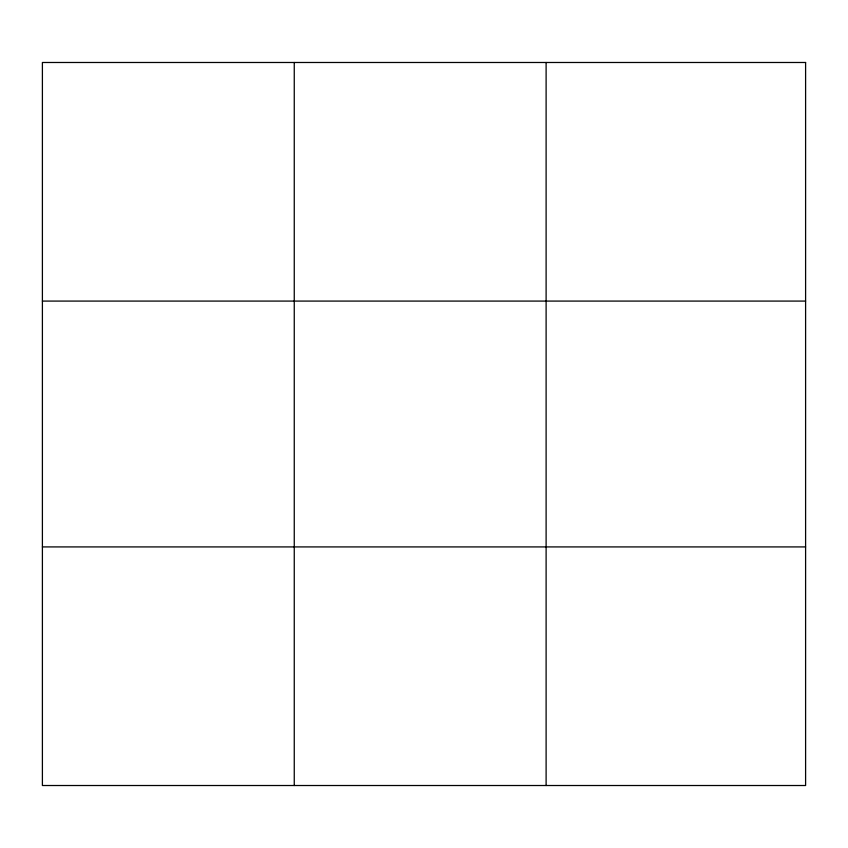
<?xml version="1.0" encoding="UTF-8"?>
<svg xmlns="http://www.w3.org/2000/svg" width="848" height="848" viewBox="0 0 848 848"><rect width="100%" height="100%" fill="white"/><g stroke="black" fill="none" stroke-linecap="round" stroke-linejoin="round"><path stroke-width="1.27" d="M294.256 62.487L294.256 785.513M546.112 62.487L546.112 785.513M42.4 301.082L805.6 301.082M42.4 546.918L805.6 546.918M805.6 62.487L805.6 785.513L42.4 785.513L42.4 62.487L805.6 62.487"/></g></svg>
